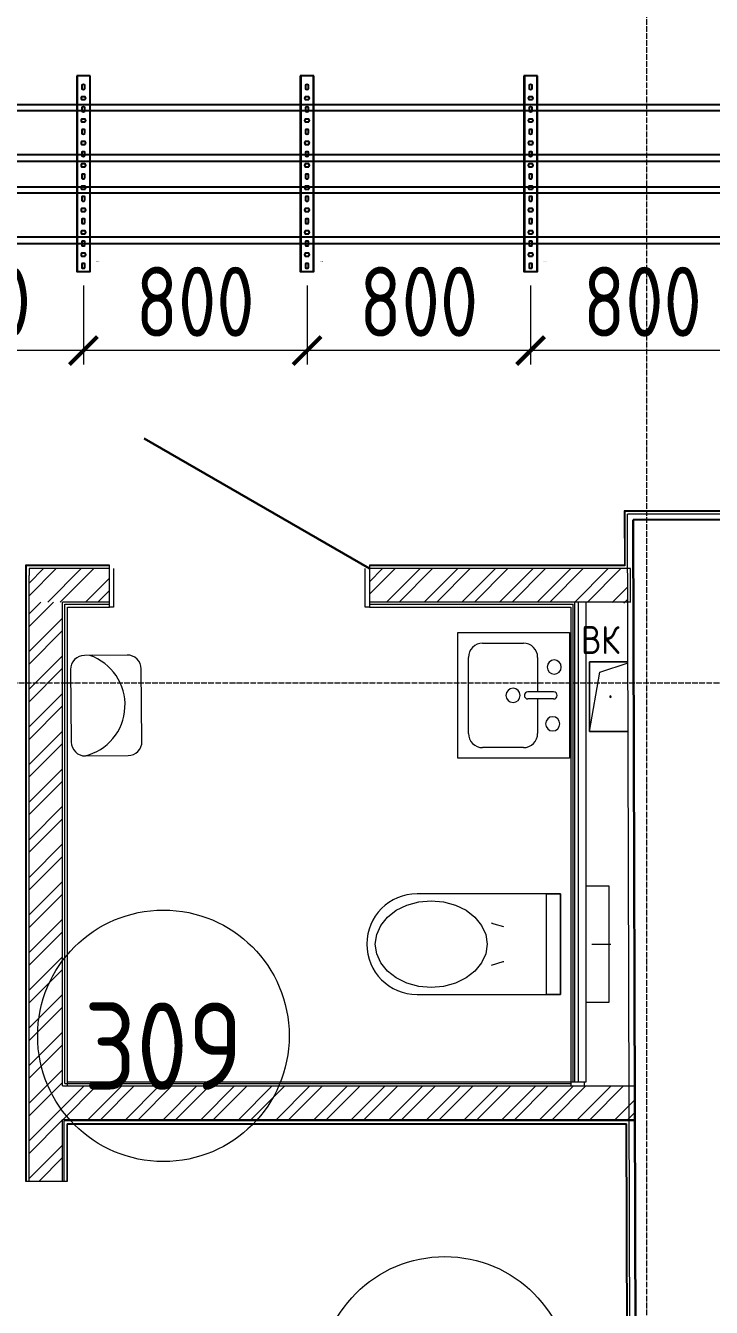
# Model space of a CAD drawing. Header units: millimetres. Extents: x -42533 to 645315, y 3457 to 82611.
# Drawn here: x 285473 to 287927, y 32535 to 37122 of the extents above; entities that cross this region are included whole.
import ezdxf
from ezdxf.enums import TextEntityAlignment as Align

# ---------------------------------------------------------------- set-up
doc = ezdxf.new("R2018")
doc.units = ezdxf.units.MM
doc.linetypes.add('ADSK_Линия сетки', pattern=[25, 20, -2.5, 0, -2.5])
for name, color, linetype in [('00_00_потолок_Панели из стали', 7, 'Continuous'), ('ЭОМ_Лотки авар.', 1, 'Continuous'), ('ЭОМ_Лотки рабочие', 5, 'Continuous')]:
    doc.layers.add(name, color=color, linetype=linetype)
for name, color, linetype, lineweight in [('Аннотация', 7, 'Continuous', 18), ('Двери', 7, 'Continuous', 9), ('Обобщенные модели', 7, 'Continuous', 18), ('Оси', 253, 'Continuous', 9), ('Перекрытие', 7, 'Continuous', 18), ('Сантехника', 7, 'Continuous', 18), ('Стены несущие', 7, 'Continuous', 30), ('Стены отделка', 7, 'Continuous', 30), ('Стены штриховка', 7, 'Continuous', 9), ('ТХ', 5, 'Continuous', 0), ('ШТРИХОВКА', 252, 'Continuous', 15)]:
    doc.layers.add(name, color=color, linetype=linetype, lineweight=lineweight)
doc.layers.add('Линии', color=7, linetype='Continuous', lineweight=9, true_color=0x00a600)
doc.styles.add('GOST Common', font='GOST_Common.ttf', dxfattribs={"width": 0.9, "height": 350})
doc.styles.add('GOST Common_4', font='GOST_Common.ttf', dxfattribs={"width": 0.9, "height": 200})
doc.styles.get("Standard").update_dxf_attribs({"font": 'arial.ttf'})
doc.styles.add('М2', font='isocpeur.ttf', dxfattribs={"width": 0.8})
doc.dimstyles.new('М2-100', dxfattribs={"dimtxt": 250, "dimasz": 100, "dimexe": 50, "dimexo": 50, "dimgap": 50, "dimtad": 1, "dimdec": 0, "dimzin": 1, "dimtxsty": 'М2', "dimblk": 'ARCHTICK', "dimcen": 2.5, "dimdle": 50, "dimclre": 256, "dimclrt": 256, "dimadec": 0, "dimazin": 0, "dimtfac": 1, "dimtdec": 0, "dimtix": 1, "dimtmove": 1, "dimatfit": 3, "dimldrblk": 'NONE', "dimfxl": 1, "dimtolj": 1, "dimlwd": 9, "dimlwe": 9, "dimarcsym": 1})

# ---------------------------------------------------------------- blocks, each defined once
blk = doc.blocks.new('ТХ 3 этаж')
at = {"layer": 'ТХ', "color": 8}
blk.add_lwpolyline([(12860.9, 8125.2), (12858.3, 8385, 0.414214), (12807.9, 8434.5), (12655, 8433, 0.414214), (12605.5, 8382.5), (12608, 8122.8, 0.414214), (12658.5, 8073.2), (12811.4, 8074.7, 0.414214)], format="xyb", close=True, dxfattribs=at)
blk.add_arc((12612.9, 8255.9), 187.6, 283.2113, 70.9424, dxfattribs=at)
blk = doc.blocks.new('План 3 этажа')
at = {"layer": 'Стены штриховка'}
h = blk.add_hatch(dxfattribs=at)
h.set_pattern_fill('ANSI32', color=8, scale=10)
h.set_pattern_definition([(45, (507.34, 158.9), (-67.3519, 67.3519), []), (45, (552.24, 158.9), (-67.3519, 67.3519), [])])
h.paths.add_polyline_path([(5733.715, 8742.444), (5733.715, 8862.444), (5445.873, 8862.444), (5445.873, 8742.444)])
h.paths.add_polyline_path([(7587.94, 8737.444), (7588.751, 8737.444), (7587.94, 8862.444), (6663.715, 8862.444), (6663.715, 8742.444), (7513.125, 8742.444)])
h = blk.add_hatch(dxfattribs=at)
h.set_pattern_fill('ANSI32', color=8, scale=10)
h.set_pattern_definition([(45, (482.83, 158.9), (-67.3519, 67.3519), []), (45, (527.73, 158.9), (-67.3519, 67.3519), [])])
h.paths.add_polyline_path([(5565.873, 4229.959), (5565.873, 5740.462), (5446.364, 5740.462), (5446.364, 4229.959), (5471.364, 4229.959)])
h.paths.add_polyline_path([(5446.364, 6670.462), (5565.873, 6670.462), (5565.873, 6890.854), (7613.748, 6890.854), (7613.423, 7010.854), (5565.873, 7010.854), (5565.873, 8742.444), (5446.364, 8742.444), (5446.364, 7152.733)])
at = {"layer": 'Двери', "color": 8, "lineweight": 30}
blk.add_line((6663.715, 8862.444), (5858.311, 9327.444), dxfattribs=at)
at = {"layer": 'Линии', "color": 8}
for centre in [(5926.904, 7190.181), (6933.827, 5950.141)]:
    blk.add_circle(centre, 450, dxfattribs=at)
at = {"layer": 'Обобщенные модели', "color": 8}
for p, q in [((7451.429, 8278.902), (7451.429, 8528.902)), ((7451.429, 8528.902), (7589.316, 8528.902)), ((7589.316, 8528.902), (7451.429, 8528.902)), ((7451.429, 8528.902), (7451.429, 8278.902)), ((7451.429, 8278.902), (7488.929, 8491.402)), ((7488.929, 8491.402), (7589.326, 8524.868)), ((7589.992, 8278.902), (7451.429, 8278.902)), ((7451.429, 8278.902), (7589.992, 8278.902))]:
    blk.add_line(p, q, dxfattribs=at)
for start, end in [(0, 180), (180, 0), (60, 165), (195, 270), (300, 0)]:
    blk.add_arc((7526.429, 8403.902), 2.5, start, end, dxfattribs=at)
at = {"layer": 'Оси', "color": 8, "linetype": 'ADSK_Линия сетки'}
for p, q in [((7656.908, -3523.688), (7656.908, 21256.876)), ((-10051.774, 8453.902), (56512.196, 8453.902))]:
    blk.add_line(p, q, dxfattribs=at)
at = {"layer": 'Перекрытие', "color": 8}
for p, q in [((5748.715, 8862.444), (5748.715, 8724.444)), ((6648.715, 8724.444), (6648.715, 8862.444)), ((5748.715, 8724.444), (5733.715, 8724.444)), ((6663.715, 8724.444), (6648.715, 8724.444)), ((7433.422, 7010.854), (7433.381, 7025.854))]:
    blk.add_line(p, q, dxfattribs=at)
at = {"layer": 'Сантехника', "color": 8}
for p, q in [((6980.273, 8633.444), (7380.273, 8633.444)), ((6980.273, 8183.444), (6980.273, 8633.444)), ((6980.273, 8183.444), (6980.273, 8633.444)), ((6980.273, 8633.444), (7380.273, 8633.444)), ((7380.273, 8633.444), (7380.273, 8183.444)), ((7380.273, 8633.444), (7380.273, 8183.444)), ((7069.173, 8595.344), (7215.173, 8595.344)), ((7018.373, 8272.344), (7018.373, 8544.544)), ((7265.973, 8544.544), (7265.973, 8421.144)), ((7323.123, 8421.144), (7231.073, 8421.144)), ((7323.123, 8395.744), (7231.073, 8395.744)), ((7265.973, 8395.744), (7265.973, 8272.344)), ((7215.173, 8221.544), (7069.173, 8221.544)), ((7380.273, 8183.444), (6980.273, 8183.444)), ((7380.273, 8183.444), (6980.273, 8183.444)), ((7521.484, 7726.354), (7439.367, 7726.354)), ((7521.484, 7310.354), (7521.484, 7726.354)), ((7347.484, 7698.354), (6834.407, 7698.354)), ((7297.484, 7338.354), (7297.484, 7698.354)), ((7297.484, 7698.354), (7347.484, 7698.354)), ((7347.484, 7338.354), (7347.484, 7698.354)), ((7347.484, 7698.354), (7347.484, 7338.354)), ((7348.484, 7618.354), (7347.484, 7618.354)), ((7348.484, 7598.354), (7348.484, 7618.354)), ((7348.484, 7598.354), (7348.484, 7618.354)), ((7347.484, 7598.354), (7348.484, 7598.354)), ((7348.484, 7573.354), (7347.484, 7573.354)), ((7348.484, 7463.354), (7348.484, 7573.354)), ((7348.484, 7571.48), (7348.484, 7573.354)), ((7459.784, 7518.354), (7527.784, 7518.354)), ((7347.484, 7463.354), (7348.484, 7463.354)), ((7348.484, 7438.354), (7347.484, 7438.354)), ((7348.484, 7463.354), (7348.484, 7465.228)), ((7348.484, 7418.354), (7348.484, 7438.354)), ((7348.484, 7418.354), (7348.484, 7438.354)), ((7347.484, 7418.354), (7348.484, 7418.354)), ((6834.407, 7338.354), (7347.484, 7338.354)), ((7347.484, 7338.354), (7297.484, 7338.354)), ((7439.367, 7310.354), (7521.484, 7310.354))]:
    blk.add_line(p, q, dxfattribs=at)
at = {"layer": 'Сантехника', "color": 8, "flags": 128}
for points in [[(6684.984, 7518.354), (6689.998, 7552.845), (6704.79, 7585.606), (6728.617, 7614.995), (6760.286, 7639.538), (6798.207, 7658.004), (6840.479, 7669.468), (6884.984, 7673.354), (6929.488, 7669.468), (6971.76, 7658.004), (7009.682, 7639.538), (7041.35, 7614.995), (7065.177, 7585.606), (7079.969, 7552.845), (7084.984, 7518.354)], [(7145.26, 7580.093), (7109.841, 7590.015), (7101.211, 7593.349)], [(7084.984, 7518.354), (7079.969, 7483.863), (7065.177, 7451.102), (7041.35, 7421.713), (7009.682, 7397.17), (6971.76, 7378.704), (6929.488, 7367.24), (6884.984, 7363.354), (6840.479, 7367.24), (6798.207, 7378.704), (6760.286, 7397.17), (6728.617, 7421.713), (6704.79, 7451.102), (6689.998, 7483.863), (6684.984, 7518.354)], [(7101.211, 7443.358), (7142.612, 7456.078), (7145.26, 7456.614)]]:
    blk.add_lwpolyline(points, dxfattribs=at)
at = {"layer": 'Сантехника', "color": 8}
for centre, radius, start, end in [((7069.173, 8544.544), 50.8, 90, 180), ((7215.173, 8544.544), 50.8, 0, 90), ((7325.241, 8510.044), 25.4, 90, 270), ((7325.241, 8510.044), 25.4, 270, 90), ((7177.928, 8408.444), 25.4, 90, 270), ((7177.928, 8408.444), 25.4, 270, 90), ((7231.073, 8408.444), 12.7, 90, 270), ((7323.123, 8408.444), 12.7, 270, 90), ((7320.045, 8306.844), 25.4, 90, 270), ((7320.045, 8306.844), 25.4, 270, 90), ((7069.173, 8272.344), 50.8, 180, 270), ((7215.173, 8272.344), 50.8, 270, 0), ((6834.407, 7518.354), 180, 90, 270)]:
    blk.add_arc(centre, radius, start, end, dxfattribs=at)
at = {"layer": 'Стены несущие', "color": 8}
for p, q in [((8047.939, 9038.324), (7607.941, 9037.133)), ((7607.941, 9037.133), (7625.477, 2555.648))]:
    blk.add_line(p, q, dxfattribs=at)
at = {"layer": 'Стены отделка', "color": 8, "lineweight": 9}
for p, q in [((7575.859, 9067.14), (7576.381, 8874.444)), ((8057.343, 9069.14), (7577.854, 9069.14)), ((8047.343, 9057.14), (7587.886, 9057.14)), ((7610.552, 679.96), (7587.886, 9057.14)), ((7630.552, 680.014), (7607.94, 9037.14)), ((7607.94, 9037.14), (8027.343, 9037.14)), ((5433.873, 8872.444), (5433.873, 6670.462)), ((5733.715, 8874.444), (5435.873, 8874.444)), ((5445.873, 8862.444), (5445.873, 8837.444)), ((5733.715, 8724.444), (5733.715, 8874.444)), ((6663.715, 8874.444), (6663.715, 8724.444)), ((7576.381, 8874.444), (6663.715, 8874.444)), ((7598.715, 8862.444), (7588.413, 8862.444)), ((7598.715, 8742.444), (7598.715, 8862.444)), ((5573.873, 7025.854), (5573.873, 8734.444)), ((5583.873, 8724.444), (5733.715, 8724.444)), ((5583.873, 7010.854), (5583.873, 8724.444)), ((6663.715, 8724.444), (7384.367, 8724.444)), ((7384.367, 8724.444), (7384.367, 7010.854)), ((7399.367, 7025.854), (7399.367, 8742.444)), ((7439.367, 7025.854), (7439.367, 8742.444)), ((5583.873, 7025.854), (7439.367, 7025.854)), ((5565.873, 7010.854), (7615.969, 7010.854)), ((7615.969, 6885.854), (7615.969, 7010.854)), ((5565.873, 6890.854), (7615.969, 6890.854)), ((7615.969, 6885.854), (5571.873, 6885.854)), ((5583.873, 6670.462), (5583.873, 6873.854)), ((5583.873, 6873.854), (7581.793, 6873.854)), ((7581.793, 6873.854), (7588.914, 4241.959)), ((5433.873, 6670.462), (5583.873, 6670.462))]:
    blk.add_line(p, q, dxfattribs=at)
at = {"layer": 'Стены штриховка', "color": 8}
for p, q in [((7577.854, 9069.14), (7575.854, 9069.14)), ((7575.854, 9069.14), (7575.859, 9067.14)), ((8059.343, 9067.14), (7575.859, 9067.14)), ((7577.854, 9069.14), (7578.386, 8872.444)), ((5435.873, 8874.444), (5433.873, 8874.444)), ((5433.873, 8874.444), (5433.873, 8872.444)), ((5733.715, 8872.444), (5433.873, 8872.444)), ((5435.873, 8874.444), (5435.873, 6670.462)), ((5733.715, 8862.444), (5445.873, 8862.444)), ((7578.386, 8872.444), (6663.715, 8872.444)), ((7588.413, 8862.444), (6663.715, 8862.444)), ((5445.873, 6670.462), (5445.873, 8837.444)), ((5733.715, 8742.444), (5565.873, 8742.444)), ((5565.873, 7010.854), (5565.873, 8742.444)), ((5573.873, 8734.444), (5733.715, 8734.444)), ((7599.717, 8742.444), (6663.715, 8742.444)), ((6663.715, 8734.444), (7393.367, 8734.444)), ((7393.367, 7025.854), (7393.367, 8734.444)), ((7412.367, 7025.854), (7412.367, 8742.444)), ((5573.873, 7019.854), (5573.873, 7025.854)), ((5573.873, 7019.854), (7384.367, 7019.854)), ((5565.873, 6670.462), (5565.873, 6890.854)), ((5571.873, 6670.462), (5571.873, 6885.854)), ((5581.873, 6670.462), (5581.873, 6875.854)), ((7583.788, 6875.854), (5581.873, 6875.854)), ((7583.788, 6875.854), (7590.92, 4239.959))]:
    blk.add_line(p, q, dxfattribs=at)
at = {"layer": 'ЭОМ_Лотки рабочие'}
blk.add_blockref('ТХ 3 этаж', (-7010.895, 118.542), dxfattribs=at)
at = {"layer": 'Аннотация', "color": 8, "lineweight": 9, "line_spacing_factor": 1.022766}
for s, insert, char_height, width, attachment_point, style in [('\\pxt3.6,7.2,10.8,14.4,18,21.6,25.2,28.8,32.4,36,39.6,43.2,46.8,50.4,54,57.6,61.2,64.8,68.4,72,75.6,79.2,82.8,86.4,90,93.6,97.2,100.8,104.4,108,111.6,115.2;{ВК}', (7421.54, 8656.911), 100, 156.348, 1, 'GOST Common_4'), ('309', (5926.904, 7153.233), 312.5, 520.21112, 5, 'GOST Common')]:
    blk.add_mtext(s, dxfattribs=dict(at, insert=insert, char_height=char_height, width=width, attachment_point=attachment_point, style=style))
blk = doc.blocks.new('*U1329')
at = {"color": 0, "linetype": 'Continuous', "lineweight": 25}
for p, q in [((-78.8, -46976.1), (-78.8, 0)), ((78.8, -46976.1), (78.8, 0))]:
    blk.add_line(p, q, dxfattribs=at)
blk.add_lwpolyline([(100.8, -46976.1), (100.8, 0), (-100.8, 0), (-100.8, -46976.1)], close=True, dxfattribs=at)
at = {"color": 0, "flags": 9}
for tag, p in [('АРТИКУЛ', (-59.7, -11.8)), ('НАИМЕНОВАНИЕ', (-59.1, -7)), ('ПРИМЕЧАНИЕ', (-58.8, -17.3))]:
    blk.add_attdef(tag, text='', height=2.5, dxfattribs=at).set_placement(p, align=Align.TOP_LEFT)
at = {"color": 0, "lineweight": 30, "flags": 104}
for tag, p in [('ВЫСОТА', (-59.6, -20.9)), ('ДЛИНА', (-59.5, -36.1)), ('ТОЛЩИНА', (-59, -31)), ('ШИРИНА', (-58.9, -25.1))]:
    blk.add_attdef(tag, text='', height=2.5, dxfattribs=at).set_placement(p, align=Align.TOP_LEFT)
blk = doc.blocks.new('*U1334')
at = {"color": 0, "linetype": 'Continuous', "lineweight": 25}
for p, q in [((-78.8, -46398.7), (-78.8, 0)), ((78.8, -46398.7), (78.8, 0))]:
    blk.add_line(p, q, dxfattribs=at)
blk.add_lwpolyline([(100.8, -46398.7), (100.8, 0), (-100.8, 0), (-100.8, -46398.7)], close=True, dxfattribs=at)
at = {"color": 0, "flags": 9}
for tag, p in [('АРТИКУЛ', (-59.7, -11.8)), ('НАИМЕНОВАНИЕ', (-59.1, -7)), ('ПРИМЕЧАНИЕ', (-58.8, -17.3))]:
    blk.add_attdef(tag, text='', height=2.5, dxfattribs=at).set_placement(p, align=Align.TOP_LEFT)
at = {"color": 0, "lineweight": 30, "flags": 104}
for tag, p in [('ВЫСОТА', (-59.6, -20.9)), ('ДЛИНА', (-59.5, -36.1)), ('ТОЛЩИНА', (-59, -31)), ('ШИРИНА', (-58.9, -25.1))]:
    blk.add_attdef(tag, text='', height=2.5, dxfattribs=at).set_placement(p, align=Align.TOP_LEFT)
blk = doc.blocks.new('*U45')
at = {"color": 0, "linetype": 'ByBlock', "lineweight": -2}
for points in [[(24, -700), (24, 0), (-24, 0), (-24, -700)], [(-22.5, -700), (-22.5, 0)], [(22.5, -700), (22.5, 0)], [(-24, -700), (24, -700)]]:
    blk.add_lwpolyline(points, dxfattribs=at)
at = {"color": 254, "transparency": 33554483}
blk.add_lwpolyline([(0, 0.7), (0, -2.2)], dxfattribs=at)
at = {"color": 0, "linetype": 'ByBlock', "lineweight": -2}
for points in [[(-5.2, -13.3), (-5.2, -26.7, 0.345739), (5.2, -26.7), (5.2, -13.3, 0.345739)], [(-6.7, -54.8, 0.345739), (-6.7, -65.2), (6.7, -65.2, 0.345739), (6.7, -54.8)], [(-5.2, -93.3), (-5.2, -106.7, 0.345739), (5.2, -106.7), (5.2, -93.3, 0.345739)], [(-6.7, -134.8, 0.345739), (-6.7, -145.2), (6.7, -145.2, 0.345739), (6.7, -134.8)], [(-5.2, -173.3), (-5.2, -186.7, 0.345739), (5.2, -186.7), (5.2, -173.3, 0.345739)], [(-6.7, -214.8, 0.345739), (-6.7, -225.2), (6.7, -225.2, 0.345739), (6.7, -214.8)], [(-5.2, -253.3), (-5.2, -266.7, 0.345739), (5.2, -266.7), (5.2, -253.3, 0.345739)], [(-6.7, -294.8, 0.345739), (-6.7, -305.2), (6.7, -305.2, 0.345739), (6.7, -294.8)], [(-5.2, -333.3), (-5.2, -346.7, 0.345739), (5.2, -346.7), (5.2, -333.3, 0.345739)], [(-6.7, -374.8, 0.345739), (-6.7, -385.2), (6.7, -385.2, 0.345739), (6.7, -374.8)], [(-5.2, -413.3), (-5.2, -426.7, 0.345739), (5.2, -426.7), (5.2, -413.3, 0.345739)], [(-6.7, -454.8, 0.345739), (-6.7, -465.2), (6.7, -465.2, 0.345739), (6.7, -454.8)], [(-5.2, -493.3), (-5.2, -506.7, 0.345739), (5.2, -506.7), (5.2, -493.3, 0.345739)], [(-6.7, -534.8, 0.345739), (-6.7, -545.2), (6.7, -545.2, 0.345739), (6.7, -534.8)], [(-5.2, -573.3), (-5.2, -586.7, 0.345739), (5.2, -586.7), (5.2, -573.3, 0.345739)], [(-6.7, -614.8, 0.345739), (-6.7, -625.2), (6.7, -625.2, 0.345739), (6.7, -614.8)], [(-5.2, -653.3), (-5.2, -666.7, 0.345739), (5.2, -666.7), (5.2, -653.3, 0.345739)]]:
    blk.add_lwpolyline(points, format="xyb", close=True, dxfattribs=at)
at = {"flags": 9}
for tag, p in [('АРТИКУЛ', (-58.9, -24.5)), ('ПРИМЕЧАНИЕ', (-58.3, -30.8)), ('НАИМЕНОВАНИЕ', (-58.2, -19.4))]:
    blk.add_attdef(tag, p, '', height=2.5, dxfattribs=at)
at = {"lineweight": 30, "flags": 104}
blk.add_attdef('ДЛИНА', text='', height=2.5, dxfattribs=at).set_placement((-57.7, -34.6), align=Align.TOP_LEFT)
blk = doc.blocks.new('_ArchTick')
at = {"color": 0, "linetype": 'ByBlock', "lineweight": 70, "const_width": 0.15}
blk.add_lwpolyline([(-0.5, -0.5), (0.5, 0.5)], dxfattribs=at)
blk = doc.blocks.new('*D1537')
at = {"layer": '00_00_потолок_Панели из стали', "lineweight": 9, "transparency": 16777216}
for p, q in [((284879.5, 36192.2), (284879.5, 35908.8)), ((285679.7, 36191.6), (285679.7, 35908.8))]:
    blk.add_line(p, q, dxfattribs=at)
at = {"layer": '00_00_потолок_Панели из стали', "color": 0, "lineweight": 9, "transparency": 16777216}
blk.add_line((285729.7, 35958.8), (284829.5, 35958.8), dxfattribs=at)
at = {"layer": 'Defpoints', "color": 0, "transparency": 16777216}
for p in [(284879.5, 36242.2), (285679.7, 36241.6), (284879.5, 35958.8)]:
    blk.add_point(p, dxfattribs=at)
at = {"layer": '00_00_потолок_Панели из стали', "color": 0, "lineweight": 9, "transparency": 16777216, "xscale": 100, "yscale": 100, "zscale": 100, "rotation": 180}
blk.add_blockref('_ArchTick', (284879.5, 35958.8), dxfattribs=at)
at = {"layer": '00_00_потолок_Панели из стали', "color": 0, "lineweight": 9, "transparency": 16777216, "xscale": 100, "yscale": 100, "zscale": 100}
blk.add_blockref('_ArchTick', (285679.7, 35958.8), dxfattribs=at)
at = {"layer": '00_00_потолок_Панели из стали', "transparency": 16777216, "insert": (285279.6, 36133.8), "char_height": 250, "attachment_point": 5, "style": 'М2'}
blk.add_mtext('\\A1;800', dxfattribs=at)
blk = doc.blocks.new('_None')
blk = doc.blocks.new('*D1526')
at = {"layer": '00_00_потолок_Панели из стали', "lineweight": 9, "transparency": 16777216}
for p, q in [((285679.7, 36192.2), (285679.7, 35908.8)), ((286479.9, 36191.6), (286479.9, 35908.8))]:
    blk.add_line(p, q, dxfattribs=at)
at = {"layer": '00_00_потолок_Панели из стали', "color": 0, "lineweight": 9, "transparency": 16777216}
blk.add_line((286529.9, 35958.8), (285629.7, 35958.8), dxfattribs=at)
at = {"layer": 'Defpoints', "color": 0, "transparency": 16777216}
for p in [(285679.7, 36242.2), (286479.9, 36241.6), (285679.7, 35958.8)]:
    blk.add_point(p, dxfattribs=at)
at = {"layer": '00_00_потолок_Панели из стали', "color": 0, "lineweight": 9, "transparency": 16777216, "xscale": 100, "yscale": 100, "zscale": 100, "rotation": 180}
blk.add_blockref('_ArchTick', (285679.7, 35958.8), dxfattribs=at)
at = {"layer": '00_00_потолок_Панели из стали', "color": 0, "lineweight": 9, "transparency": 16777216, "xscale": 100, "yscale": 100, "zscale": 100}
blk.add_blockref('_ArchTick', (286479.9, 35958.8), dxfattribs=at)
at = {"layer": '00_00_потолок_Панели из стали', "transparency": 16777216, "insert": (286079.8, 36133.8), "char_height": 250, "attachment_point": 5, "style": 'М2'}
blk.add_mtext('\\A1;800', dxfattribs=at)
blk = doc.blocks.new('*D1527')
at = {"layer": '00_00_потолок_Панели из стали', "lineweight": 9, "transparency": 16777216}
for p, q in [((286479.9, 36192.2), (286479.9, 35908.8)), ((287280.1, 36191.6), (287280.1, 35908.8))]:
    blk.add_line(p, q, dxfattribs=at)
at = {"layer": '00_00_потолок_Панели из стали', "color": 0, "lineweight": 9, "transparency": 16777216}
blk.add_line((287330.1, 35958.8), (286429.9, 35958.8), dxfattribs=at)
at = {"layer": 'Defpoints', "color": 0, "transparency": 16777216}
for p in [(286479.9, 36242.2), (287280.1, 36241.6), (286479.9, 35958.8)]:
    blk.add_point(p, dxfattribs=at)
at = {"layer": '00_00_потолок_Панели из стали', "color": 0, "lineweight": 9, "transparency": 16777216, "xscale": 100, "yscale": 100, "zscale": 100, "rotation": 180}
blk.add_blockref('_ArchTick', (286479.9, 35958.8), dxfattribs=at)
at = {"layer": '00_00_потолок_Панели из стали', "color": 0, "lineweight": 9, "transparency": 16777216, "xscale": 100, "yscale": 100, "zscale": 100}
blk.add_blockref('_ArchTick', (287280.1, 35958.8), dxfattribs=at)
at = {"layer": '00_00_потолок_Панели из стали', "transparency": 16777216, "insert": (286880, 36133.8), "char_height": 250, "attachment_point": 5, "style": 'М2'}
blk.add_mtext('\\A1;800', dxfattribs=at)
blk = doc.blocks.new('*D1528')
at = {"layer": '00_00_потолок_Панели из стали', "lineweight": 9, "transparency": 16777216}
for p, q in [((287280.1, 36192.2), (287280.1, 35908.8)), ((288080.3, 36191.6), (288080.3, 35908.8))]:
    blk.add_line(p, q, dxfattribs=at)
at = {"layer": '00_00_потолок_Панели из стали', "color": 0, "lineweight": 9, "transparency": 16777216}
blk.add_line((288130.3, 35958.8), (287230.1, 35958.8), dxfattribs=at)
at = {"layer": 'Defpoints', "color": 0, "transparency": 16777216}
for p in [(287280.1, 36242.2), (288080.3, 36241.6), (287280.1, 35958.8)]:
    blk.add_point(p, dxfattribs=at)
at = {"layer": '00_00_потолок_Панели из стали', "color": 0, "lineweight": 9, "transparency": 16777216, "xscale": 100, "yscale": 100, "zscale": 100, "rotation": 180}
blk.add_blockref('_ArchTick', (287280.1, 35958.8), dxfattribs=at)
at = {"layer": '00_00_потолок_Панели из стали', "color": 0, "lineweight": 9, "transparency": 16777216, "xscale": 100, "yscale": 100, "zscale": 100}
blk.add_blockref('_ArchTick', (288080.3, 35958.8), dxfattribs=at)
at = {"layer": '00_00_потолок_Панели из стали', "transparency": 16777216, "insert": (287680.2, 36133.8), "char_height": 250, "attachment_point": 5, "style": 'М2'}
blk.add_mtext('\\A1;800', dxfattribs=at)

msp = doc.modelspace()

# ---------------------------------------------------------------- block references
at = {"layer": 'ШТРИХОВКА'}
msp.add_blockref('План 3 этажа', (280039.2, 26316.4), dxfattribs=at)
at = {"layer": 'ЭОМ_Лотки авар.', "color": 1, "rotation": 90}
msp.add_blockref('*U1334', (281601.3, 36738.1), dxfattribs=at)
at = {"layer": 'ЭОМ_Лотки рабочие'}
ref = msp.add_blockref('*U45', (285679.7, 36242.2), dxfattribs=dict(at, rotation=180))
lines = msp.add_mtext('700 мм', dxfattribs={"layer": '0', "insert": (285737.4, 36276.8), "char_height": 2.5, "attachment_point": 1, "rotation": 180})
ref.add_attrib('ДЛИНА', '', (285737.4, 36276.8)).embed_mtext(lines)
ref = msp.add_blockref('*U45', (286479.9, 36242.2), dxfattribs=dict(at, rotation=180))
lines = msp.add_mtext('700 мм', dxfattribs={"layer": '0', "insert": (286537.6, 36276.8), "char_height": 2.5, "attachment_point": 1, "rotation": 180})
ref.add_attrib('ДЛИНА', '', (286537.6, 36276.8)).embed_mtext(lines)
ref = msp.add_blockref('*U45', (287280.1, 36242.2), dxfattribs=dict(at, rotation=180))
lines = msp.add_mtext('700 мм', dxfattribs={"layer": '0', "insert": (287337.8, 36276.8), "char_height": 2.5, "attachment_point": 1, "rotation": 180})
ref.add_attrib('ДЛИНА', '', (287337.8, 36276.8)).embed_mtext(lines)
at = {"layer": 'ЭОМ_Лотки рабочие', "rotation": 90}
msp.add_blockref('*U1329', (281323.5, 36443.5), dxfattribs=at)

# ---------------------------------------------------------------- dimensions: what is measured, and where the dimension line sits
at = {"layer": '00_00_потолок_Панели из стали'}
for base, p1, p2, picture, middle in [((284879.5, 35958.8), (285679.7, 36241.6), (284879.5, 36242.2), '*D1537', (285279.6, 36133.8)), ((285679.7, 35958.8), (286479.9, 36241.6), (285679.7, 36242.2), '*D1526', (286079.8, 36133.8)), ((286479.9, 35958.8), (287280.1, 36241.6), (286479.9, 36242.2), '*D1527', (286880, 36133.8)), ((287280.1, 35958.8), (288080.3, 36241.6), (287280.1, 36242.2), '*D1528', (287680.2, 36133.8))]:
    dim = msp.add_linear_dim(base=base, p1=p1, p2=p2, dimstyle='М2-100', dxfattribs=at)
    dim.commit()
    dim.dimension.update_dxf_attribs({"geometry": picture, "text_midpoint": middle})

doc.saveas('drawing.dxf')
